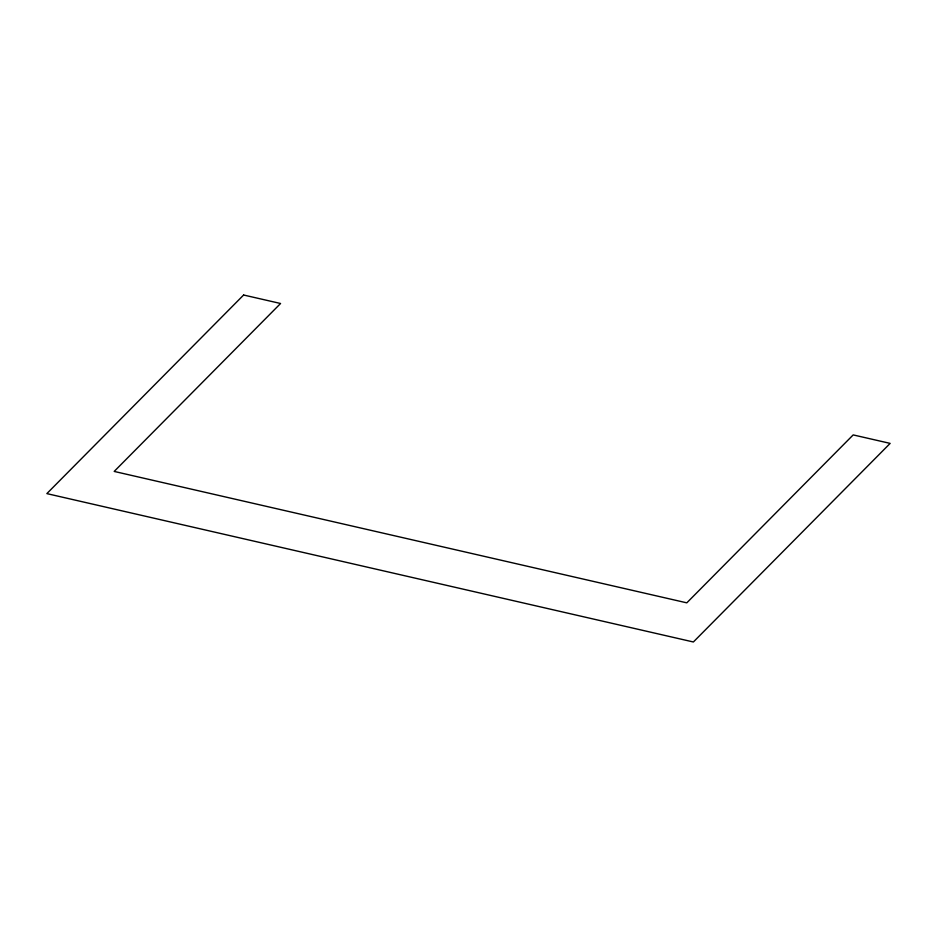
<?xml version="1.0" encoding="UTF-8"?>
<svg xmlns="http://www.w3.org/2000/svg" width="937" height="937" viewBox="0 0 937 937"><rect width="100%" height="100%" fill="white"/><g stroke="black" fill="none" stroke-linecap="round" stroke-linejoin="round"><path stroke-width="1.41" d="M243.62 295.014L46.85 493.612L693.38 641.986L890.15 443.388L853.185 434.909L686.798 602.842L114.185 471.428L280.573 303.494L243.62 295.014"/></g></svg>
